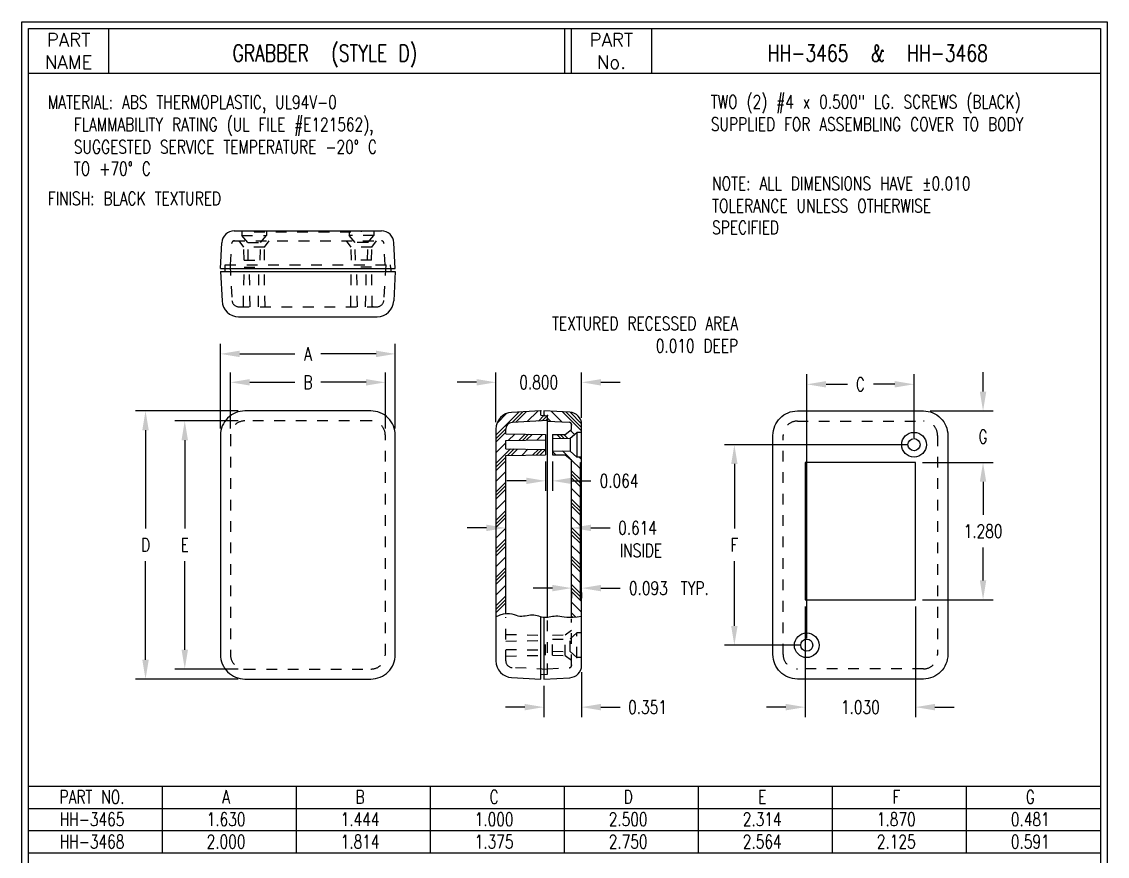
# Model space of a CAD drawing. Extents: x 0 to 10.1, y 0 to 15.5.
# Drawn here: x 0 to 10.12, y 7.72 to 15.5 of the extents above; entities that cross this region are included whole.
import ezdxf
from ezdxf.enums import TextEntityAlignment as Align

# ---------------------------------------------------------------- set-up
doc = ezdxf.new("R2010")
doc.units = 0
doc.header["$LTSCALE"] = 0.25
doc.linetypes.add('HIDDEN', pattern=[0.375, 0.25, -0.125])
doc.layers.get('0').update_dxf_attribs({"linetype": 'CONTINUOUS'})
doc.layers.get('DEFPOINTS').update_dxf_attribs({"linetype": 'CONTINUOUS'})
for name, color, linetype in [('DIM', 7, 'CONTINUOUS'), ('HIDDEN', 7, 'HIDDEN'), ('OBJECT', 7, 'CONTINUOUS'), ('TEXT', 7, 'CONTINUOUS'), ('TITLE', 7, 'CONTINUOUS')]:
    doc.layers.add(name, color=color, linetype=linetype)
doc.styles.add('TXT', font='TXT.shx', dxfattribs={"width": 0.75})
doc.dimstyles.new('23NSTD', dxfattribs={"dimtxt": 0.125, "dimasz": 0.18, "dimexe": 0.093, "dimexo": 0.063, "dimgap": 0.09, "dimtad": 0, "dimtih": 1, "dimtoh": 1, "dimzin": 0, "dimcen": 0.09, "dimazin": 3, "dimtfac": 1, "dimtofl": 0, "dimtmove": 0, "dimatfit": 3})
doc.dimstyles.new('23NSTDI', dxfattribs={"dimtxt": 0.125, "dimasz": 0.18, "dimexe": 0.093, "dimexo": 0.063, "dimgap": 0.09, "dimtad": 0, "dimtih": 1, "dimtoh": 1, "dimzin": 0, "dimcen": 0.09, "dimazin": 3, "dimtfac": 1, "dimtix": 1, "dimtofl": 0, "dimtmove": 0, "dimatfit": 3})

# ---------------------------------------------------------------- blocks, each defined once
blk = doc.blocks.new('HB')
at = {"layer": 'TITLE'}
for p, q in [((0, 0), (0, 15.5)), ((0, 15.5), (10.12, 15.5)), ((10.12, 15.5), (10.12, 0)), ((0.062, 15.438), (10.058, 15.438)), ((0.062, 0.062), (0.062, 15.438)), ((0.812, 15.02), (0.812, 15.438)), ((5.06, 15.438), (5.06, 15.02)), ((5.122, 15.438), (5.122, 15.02)), ((5.872, 15.438), (5.872, 15.02)), ((10.058, 15.438), (10.058, 0.062)), ((0.062, 15.02), (10.058, 15.02))]:
    blk.add_line(p, q, dxfattribs=at)
at = {"layer": 'TEXT', "style": 'TXT'}
for s, p in [('PART', (0.437, 15.268413)), ('PART', (5.497, 15.268413)), ('NAME', (0.437, 15.060079)), ('No.', (5.497, 15.060079))]:
    blk.add_text(s, height=0.125, dxfattribs=at).set_placement(p, align=Align.CENTER)
blk = doc.blocks.new('*D5')
at = {"color": 0, "linetype": 'BYBLOCK'}
for p, q in [((1.917615, 11.57706), (1.917615, 12.366482)), ((3.547615, 11.57706), (3.547615, 12.366482)), ((2.097615, 12.273482), (2.611365, 12.273482)), ((3.367615, 12.273482), (2.853865, 12.273482))]:
    blk.add_line(p, q, dxfattribs=at)
for points in [[(2.097615, 12.303482), (2.097615, 12.243482), (1.917615, 12.273482)], [(3.367615, 12.303482), (3.367615, 12.243482), (3.547615, 12.273482)]]:
    blk.add_solid(points, dxfattribs=at)
at = {"layer": 'DEFPOINTS', "color": 0, "linetype": 'BYBLOCK'}
for p in [(3.547615, 12.273482), (1.917615, 11.51406), (3.547615, 11.51406)]:
    blk.add_point(p, dxfattribs=at)
at = {"color": 0, "linetype": 'BYBLOCK', "style": 'TXT', "width": 0.75}
blk.add_text('A', height=0.125, dxfattribs=at).set_placement((2.732615, 12.273482), align=Align.MIDDLE_CENTER)
blk = doc.blocks.new('*D1')
at = {"color": 0, "linetype": 'BYBLOCK'}
for p, q in [((17.649474, 7.670043), (17.469474, 7.670043)), ((17.829474, 7.62897), (17.829474, 7.577043)), ((17.922474, 7.62897), (17.922474, 7.577043)), ((18.102474, 7.670043), (18.282474, 7.670043))]:
    blk.add_line(p, q, dxfattribs=at)
for points in [[(17.649474, 7.700043), (17.649474, 7.640043), (17.829474, 7.670043)], [(18.102474, 7.700043), (18.102474, 7.640043), (17.922474, 7.670043)]]:
    blk.add_solid(points, dxfattribs=at)
at = {"layer": 'DEFPOINTS', "color": 0, "linetype": 'BYBLOCK'}
for p in [(17.829474, 7.69197), (17.922474, 7.69197), (17.922474, 7.670043)]:
    blk.add_point(p, dxfattribs=at)
at = {"color": 0, "linetype": 'BYBLOCK', "style": 'TXT', "width": 0.75}
for s, p in [('0.093', (18.544349, 7.670043)), (' TYP.', (18.934974, 7.670043))]:
    blk.add_text(s, height=0.125, dxfattribs=at).set_placement(p, align=Align.MIDDLE_CENTER)
blk = doc.blocks.new('*D3')
at = {"color": 0, "linetype": 'BYBLOCK'}
for p, q in [((4.700429, 11.635959), (4.700429, 12.101439)), ((5.500429, 11.676584), (5.500429, 12.101439)), ((4.520429, 12.008439), (4.340429, 12.008439)), ((5.680429, 12.008439), (5.860429, 12.008439))]:
    blk.add_line(p, q, dxfattribs=at)
for points in [[(4.520429, 12.038439), (4.520429, 11.978439), (4.700429, 12.008439)], [(5.680429, 12.038439), (5.680429, 11.978439), (5.500429, 12.008439)]]:
    blk.add_solid(points, dxfattribs=at)
at = {"layer": 'DEFPOINTS', "color": 0, "linetype": 'BYBLOCK'}
for p in [(5.500429, 12.008439), (4.700429, 11.572959), (5.500429, 11.613584)]:
    blk.add_point(p, dxfattribs=at)
at = {"color": 0, "linetype": 'BYBLOCK', "style": 'TXT', "width": 0.75}
blk.add_text('0.800', height=0.125, dxfattribs=at).set_placement((5.100429, 12.008439), align=Align.MIDDLE_CENTER)
blk = doc.blocks.new('*D7')
at = {"color": 0, "linetype": 'BYBLOCK'}
for p, q in [((1.945829, 11.57706), (1.945829, 12.101439)), ((3.389829, 11.57706), (3.389829, 12.101439)), ((2.125829, 12.008439), (2.546579, 12.008439)), ((3.209829, 12.008439), (2.789079, 12.008439))]:
    blk.add_line(p, q, dxfattribs=at)
for points in [[(2.125829, 12.038439), (2.125829, 11.978439), (1.945829, 12.008439)], [(3.209829, 12.038439), (3.209829, 11.978439), (3.389829, 12.008439)]]:
    blk.add_solid(points, dxfattribs=at)
at = {"layer": 'DEFPOINTS', "color": 0, "linetype": 'BYBLOCK'}
for p in [(3.389829, 12.008439), (1.945829, 11.51406), (3.389829, 11.51406)]:
    blk.add_point(p, dxfattribs=at)
at = {"color": 0, "linetype": 'BYBLOCK', "style": 'TXT', "width": 0.75}
blk.add_text('B', height=0.125, dxfattribs=at).set_placement((2.667829, 12.008439), align=Align.MIDDLE_CENTER)
blk = doc.blocks.new('*D10')
at = {"color": 0, "linetype": 'BYBLOCK'}
for p, q in [((5.219692, 9.307535), (5.219692, 8.88706)), ((4.868692, 9.17906), (4.868692, 8.88706)), ((4.688692, 8.98006), (4.508692, 8.98006)), ((5.399692, 8.98006), (5.579692, 8.98006))]:
    blk.add_line(p, q, dxfattribs=at)
for points in [[(4.688692, 9.01006), (4.688692, 8.95006), (4.868692, 8.98006)], [(5.399692, 9.01006), (5.399692, 8.95006), (5.219692, 8.98006)]]:
    blk.add_solid(points, dxfattribs=at)
at = {"layer": 'DEFPOINTS', "color": 0, "linetype": 'BYBLOCK'}
for p in [(5.219692, 9.370535), (4.868692, 9.24206), (5.219692, 8.98006)]:
    blk.add_point(p, dxfattribs=at)
at = {"color": 0, "linetype": 'BYBLOCK', "style": 'TXT', "width": 0.75}
blk.add_text('0.351', height=0.125, dxfattribs=at).set_placement((5.833754, 8.98006), align=Align.MIDDLE_CENTER)
blk = doc.blocks.new('*D9')
at = {"color": 0, "linetype": 'BYBLOCK'}
for p, q in [((4.512692, 10.867689), (4.512692, 10.905708)), ((5.126692, 10.867689), (5.126692, 10.905708)), ((4.332692, 10.812708), (4.152692, 10.812708)), ((5.306692, 10.812708), (5.486692, 10.812708))]:
    blk.add_line(p, q, dxfattribs=at)
for points in [[(4.332692, 10.842708), (4.332692, 10.782708), (4.512692, 10.812708)], [(5.306692, 10.842708), (5.306692, 10.782708), (5.126692, 10.812708)]]:
    blk.add_solid(points, dxfattribs=at)
at = {"layer": 'DEFPOINTS', "color": 0, "linetype": 'BYBLOCK'}
for p in [(4.512692, 10.804689), (5.126692, 10.812708), (5.126692, 10.804689)]:
    blk.add_point(p, dxfattribs=at)
at = {"color": 0, "linetype": 'BYBLOCK', "style": 'TXT', "width": 0.75}
blk.add_text('0.614', height=0.125, dxfattribs=at).set_placement((5.740754, 10.812708), align=Align.MIDDLE_CENTER)
blk = doc.blocks.new('*D11')
at = {"color": 0, "linetype": 'BYBLOCK'}
for p, q in [((7.303198, 9.91806), (7.303198, 8.88706)), ((8.333198, 9.91806), (8.333198, 8.88706)), ((7.123198, 8.98006), (6.943198, 8.98006)), ((8.513198, 8.98006), (8.693198, 8.98006))]:
    blk.add_line(p, q, dxfattribs=at)
for points in [[(7.123198, 9.01006), (7.123198, 8.95006), (7.303198, 8.98006)], [(8.513198, 9.01006), (8.513198, 8.95006), (8.333198, 8.98006)]]:
    blk.add_solid(points, dxfattribs=at)
at = {"layer": 'DEFPOINTS', "color": 0, "linetype": 'BYBLOCK'}
for p in [(7.303198, 9.98106), (8.333198, 9.98106), (7.303198, 8.98006)]:
    blk.add_point(p, dxfattribs=at)
at = {"color": 0, "linetype": 'BYBLOCK', "style": 'TXT', "width": 0.75}
blk.add_text('1.030', height=0.125, dxfattribs=at).set_placement((7.818198, 8.98006), align=Align.MIDDLE_CENTER)
blk = doc.blocks.new('*D15')
at = {"color": 0, "linetype": 'BYBLOCK'}
for p, q in [((8.396198, 11.26106), (9.054838, 11.26106)), ((8.961838, 11.08106), (8.961838, 10.77356)), ((8.961838, 10.16106), (8.961838, 10.46856)), ((8.396198, 9.98106), (9.054838, 9.98106))]:
    blk.add_line(p, q, dxfattribs=at)
for points in [[(8.931838, 11.08106), (8.991838, 11.08106), (8.961838, 11.26106)], [(8.931838, 10.16106), (8.991838, 10.16106), (8.961838, 9.98106)]]:
    blk.add_solid(points, dxfattribs=at)
at = {"layer": 'DEFPOINTS', "color": 0, "linetype": 'BYBLOCK'}
for p in [(8.333198, 11.26106), (8.333198, 9.98106), (8.961838, 9.98106)]:
    blk.add_point(p, dxfattribs=at)
at = {"color": 0, "linetype": 'BYBLOCK', "style": 'TXT', "width": 0.75}
blk.add_text('1.280', height=0.125, dxfattribs=at).set_placement((8.961838, 10.62106), align=Align.MIDDLE_CENTER)
blk = doc.blocks.new('*D14')
at = {"color": 0, "linetype": 'BYBLOCK'}
for p, q in [((8.961838, 11.92206), (8.961838, 12.10206)), ((8.468198, 11.74206), (9.054838, 11.74206)), ((8.396198, 11.26106), (9.054838, 11.26106)), ((8.961838, 11.08106), (8.961838, 10.90106))]:
    blk.add_line(p, q, dxfattribs=at)
for points in [[(8.931838, 11.92206), (8.991838, 11.92206), (8.961838, 11.74206)], [(8.931838, 11.08106), (8.991838, 11.08106), (8.961838, 11.26106)]]:
    blk.add_solid(points, dxfattribs=at)
at = {"layer": 'DEFPOINTS', "color": 0, "linetype": 'BYBLOCK'}
for p in [(8.405198, 11.74206), (8.961838, 11.74206), (8.333198, 11.26106)]:
    blk.add_point(p, dxfattribs=at)
at = {"color": 0, "linetype": 'BYBLOCK', "style": 'TXT', "width": 0.75}
blk.add_text('G', height=0.125, dxfattribs=at).set_placement((8.961838, 11.50156), align=Align.MIDDLE_CENTER)
blk = doc.blocks.new('*D8')
at = {"color": 0, "linetype": 'BYBLOCK'}
for p, q in [((2.017829, 11.64906), (1.427039, 11.64906)), ((1.520039, 11.46906), (1.520039, 10.64456)), ((1.520039, 9.51506), (1.520039, 10.33956)), ((2.017829, 9.33506), (1.427039, 9.33506))]:
    blk.add_line(p, q, dxfattribs=at)
for points in [[(1.490039, 11.46906), (1.550039, 11.46906), (1.520039, 11.64906)], [(1.490039, 9.51506), (1.550039, 9.51506), (1.520039, 9.33506)]]:
    blk.add_solid(points, dxfattribs=at)
at = {"layer": 'DEFPOINTS', "color": 0, "linetype": 'BYBLOCK'}
for p in [(1.520039, 11.64906), (2.080829, 11.64906), (2.080829, 9.33506)]:
    blk.add_point(p, dxfattribs=at)
at = {"color": 0, "linetype": 'BYBLOCK', "style": 'TXT', "width": 0.75}
blk.add_text('E', height=0.125, dxfattribs=at).set_placement((1.520039, 10.49206), align=Align.MIDDLE_CENTER)
blk = doc.blocks.new('*D6')
at = {"color": 0, "linetype": 'BYBLOCK'}
for p, q in [((2.017829, 11.74206), (1.06129, 11.74206)), ((1.15429, 11.56206), (1.15429, 10.64456)), ((1.15429, 9.42206), (1.15429, 10.33956)), ((2.017829, 9.24206), (1.06129, 9.24206))]:
    blk.add_line(p, q, dxfattribs=at)
for points in [[(1.12429, 11.56206), (1.18429, 11.56206), (1.15429, 11.74206)], [(1.12429, 9.42206), (1.18429, 9.42206), (1.15429, 9.24206)]]:
    blk.add_solid(points, dxfattribs=at)
at = {"layer": 'DEFPOINTS', "color": 0, "linetype": 'BYBLOCK'}
for p in [(1.15429, 11.74206), (2.080829, 11.74206), (2.080829, 9.24206)]:
    blk.add_point(p, dxfattribs=at)
at = {"color": 0, "linetype": 'BYBLOCK', "style": 'TXT', "width": 0.75}
blk.add_text('D', height=0.125, dxfattribs=at).set_placement((1.15429, 10.49206), align=Align.MIDDLE_CENTER)
blk = doc.blocks.new('*D13')
at = {"color": 0, "linetype": 'BYBLOCK'}
for p, q in [((7.318198, 9.62006), (7.318198, 12.082937)), ((8.318198, 11.49006), (8.318198, 12.082937)), ((7.498198, 11.989937), (7.696948, 11.989937)), ((8.138198, 11.989937), (7.939448, 11.989937))]:
    blk.add_line(p, q, dxfattribs=at)
for points in [[(7.498198, 12.019937), (7.498198, 11.959937), (7.318198, 11.989937)], [(8.138198, 12.019937), (8.138198, 11.959937), (8.318198, 11.989937)]]:
    blk.add_solid(points, dxfattribs=at)
at = {"layer": 'DEFPOINTS', "color": 0, "linetype": 'BYBLOCK'}
for p in [(8.318198, 11.989937), (8.318198, 11.42706), (7.318198, 9.55706)]:
    blk.add_point(p, dxfattribs=at)
at = {"color": 0, "linetype": 'BYBLOCK', "style": 'TXT', "width": 0.75}
blk.add_text('C', height=0.125, dxfattribs=at).set_placement((7.818198, 11.989937), align=Align.MIDDLE_CENTER)
blk = doc.blocks.new('*D12')
at = {"color": 0, "linetype": 'BYBLOCK'}
for p, q in [((8.255198, 11.42706), (6.550491, 11.42706)), ((6.643491, 11.24706), (6.643491, 10.64456)), ((6.643491, 9.73706), (6.643491, 10.33956)), ((7.255198, 9.55706), (6.550491, 9.55706))]:
    blk.add_line(p, q, dxfattribs=at)
for points in [[(6.613491, 11.24706), (6.673491, 11.24706), (6.643491, 11.42706)], [(6.613491, 9.73706), (6.673491, 9.73706), (6.643491, 9.55706)]]:
    blk.add_solid(points, dxfattribs=at)
at = {"layer": 'DEFPOINTS', "color": 0, "linetype": 'BYBLOCK'}
for p in [(6.643491, 11.42706), (8.318198, 11.42706), (7.318198, 9.55706)]:
    blk.add_point(p, dxfattribs=at)
at = {"color": 0, "linetype": 'BYBLOCK', "style": 'TXT', "width": 0.75}
blk.add_text('F', height=0.125, dxfattribs=at).set_placement((6.643491, 10.49206), align=Align.MIDDLE_CENTER)
blk = doc.blocks.new('*D32')
at = {"color": 0, "linetype": 'BYBLOCK'}
for p, q in [((4.882692, 11.399586), (4.882692, 11.126208)), ((4.946692, 11.399586), (4.946692, 11.126208)), ((4.702692, 11.219208), (4.522692, 11.219208)), ((5.126692, 11.219208), (5.306692, 11.219208))]:
    blk.add_line(p, q, dxfattribs=at)
for points in [[(4.702692, 11.249208), (4.702692, 11.189208), (4.882692, 11.219208)], [(5.126692, 11.249208), (5.126692, 11.189208), (4.946692, 11.219208)]]:
    blk.add_solid(points, dxfattribs=at)
at = {"layer": 'DEFPOINTS', "color": 0, "linetype": 'BYBLOCK'}
for p in [(4.882692, 11.462586), (4.946692, 11.462586), (4.946692, 11.219208)]:
    blk.add_point(p, dxfattribs=at)
at = {"color": 0, "linetype": 'BYBLOCK', "style": 'TXT', "width": 0.75}
blk.add_text('0.064', height=0.125, dxfattribs=at).set_placement((5.568567, 11.219208), align=Align.MIDDLE_CENTER)
blk = doc.blocks.new('*X33')
at = {"color": 0}
for p, q in [((4.419692, 11.645439), (4.635117, 11.860865)), ((4.428334, 11.753518), (4.523659, 11.848843)), ((4.571818, 11.76442), (4.670096, 11.862698)), ((4.606797, 11.766253), (4.705075, 11.864531)), ((4.711733, 11.771752), (4.810011, 11.87003)), ((4.816669, 11.777252), (4.868692, 11.829274)), ((4.851648, 11.779085), (4.899533, 11.82697)), ((4.886627, 11.780918), (4.902692, 11.796983)), ((4.419692, 11.612294), (4.512758, 11.70536)), ((4.419692, 11.579148), (4.512692, 11.672148)), ((4.535507, 11.595526), (4.595578, 11.655598)), ((4.63671, 11.597292), (4.693309, 11.653892)), ((4.670444, 11.597881), (4.725886, 11.653323)), ((4.704179, 11.59847), (4.758463, 11.652754)), ((4.805382, 11.600237), (4.856194, 11.651048)), ((4.419692, 11.479711), (4.512692, 11.572711)), ((4.419692, 11.380274), (4.556694, 11.517276)), ((4.419692, 11.347128), (4.512692, 11.440128)), ((4.528975, 11.456412), (4.589271, 11.516708)), ((4.56271, 11.457001), (4.621848, 11.516139)), ((4.663913, 11.458767), (4.719579, 11.514433)), ((4.765116, 11.460534), (4.81731, 11.512727)), ((4.798851, 11.461123), (4.849887, 11.512159)), ((4.832585, 11.461711), (4.882464, 11.51159)), ((4.419692, 11.313983), (4.512692, 11.406983)), ((4.419692, 11.214546), (4.512692, 11.307546)), ((4.419692, 11.115109), (4.512692, 11.208109)), ((4.419692, 11.081963), (4.512692, 11.174963)), ((4.419692, 11.048818), (4.512692, 11.141818)), ((4.419692, 10.949381), (4.512692, 11.042381)), ((4.419692, 10.849944), (4.512692, 10.942944)), ((4.419692, 10.816798), (4.512692, 10.909798)), ((4.419692, 10.783653), (4.512692, 10.876653)), ((4.419692, 10.684216), (4.512692, 10.777216)), ((4.419692, 10.584779), (4.512692, 10.677779)), ((4.419692, 10.551633), (4.512692, 10.644633)), ((4.419692, 10.518488), (4.512692, 10.611488)), ((4.419692, 10.419051), (4.512692, 10.512051)), ((4.419692, 10.319614), (4.512692, 10.412614)), ((4.419692, 10.286468), (4.512692, 10.379468)), ((4.419692, 10.253323), (4.512692, 10.346323)), ((4.419692, 10.153886), (4.512692, 10.246886)), ((4.419692, 10.054449), (4.512692, 10.147449)), ((4.419692, 10.021303), (4.512692, 10.114303)), ((4.419692, 9.988158), (4.512692, 10.081158))]:
    blk.add_line(p, q, dxfattribs=at)
blk = doc.blocks.new('*X34')
at = {"color": 0}
for p, q in [((5.035097, 11.769737), (4.936819, 11.868016)), ((5.219692, 11.68458), (5.041755, 11.862516)), ((5.219692, 11.717725), (5.076734, 11.860683)), ((5.219413, 11.75115), (5.111731, 11.858832)), ((4.877261, 11.828137), (4.868692, 11.836706)), ((4.930161, 11.775237), (4.902692, 11.802706)), ((5.02466, 11.614447), (4.987803, 11.651304)), ((5.057237, 11.615016), (5.02038, 11.651872)), ((5.089814, 11.615584), (5.052957, 11.652441)), ((5.152986, 11.651848), (5.116042, 11.688793)), ((4.978197, 11.462036), (4.946692, 11.493541)), ((5.113241, 11.426429), (5.041234, 11.498436)), ((5.219692, 11.419415), (5.19752, 11.441586)), ((5.209692, 11.329978), (5.126692, 11.412978)), ((5.209692, 11.230541), (5.126692, 11.313541)), ((5.209692, 11.197395), (5.126692, 11.280395)), ((5.209692, 11.16425), (5.126692, 11.24725)), ((5.209692, 11.064813), (5.126692, 11.147813)), ((5.209692, 10.965376), (5.126692, 11.048376)), ((5.209692, 10.93223), (5.126692, 11.01523)), ((5.209692, 10.899085), (5.126692, 10.982085)), ((5.209692, 10.799648), (5.126692, 10.882648)), ((5.209692, 10.700211), (5.126692, 10.783211)), ((5.209692, 10.667065), (5.126692, 10.750065)), ((5.209692, 10.63392), (5.126692, 10.71692)), ((5.209692, 10.534483), (5.126692, 10.617483)), ((5.209692, 10.435046), (5.126692, 10.518046)), ((5.209692, 10.4019), (5.126692, 10.4849)), ((5.209692, 10.368755), (5.126692, 10.451755)), ((5.209692, 10.269318), (5.126692, 10.352318)), ((5.209692, 10.169881), (5.126692, 10.252881)), ((5.209692, 10.136735), (5.126692, 10.219735)), ((5.219692, 10.09359), (5.126692, 10.18659)), ((5.219692, 9.994153), (5.126692, 10.087153)), ((5.164861, 9.949546), (5.126692, 9.987716)), ((5.13377, 9.947492), (5.126692, 9.95457))]:
    blk.add_line(p, q, dxfattribs=at)

msp = doc.modelspace()

# ---------------------------------------------------------------- linework, layer by layer
at = {"layer": 'DIM'}
msp.add_lwpolyline([(7.662627, 11.176744, 0, 0.0675, 0), (7.585603, 11.339431, 0, 0, 0), (6.947611, 12.686981, 0, 0, 0), (6.767611, 12.686981, 0, 0, 0)], format="xyseb", dxfattribs=at)
at = {"layer": 'HIDDEN'}
for p, q in [((2.052829, 13.549799), (2.052829, 13.505799)), ((2.052829, 13.505799), (2.282829, 13.505799)), ((2.108449, 13.441816), (2.052829, 13.505799)), ((2.22721, 13.441816), (2.282829, 13.505799)), ((2.282829, 13.549799), (2.282829, 13.505799)), ((3.052829, 13.549799), (3.052829, 13.505799)), ((3.108449, 13.441816), (3.052829, 13.505799)), ((3.282829, 13.505799), (3.052829, 13.505799)), ((3.22721, 13.441816), (3.282829, 13.505799)), ((3.282829, 13.549799), (3.282829, 13.505799)), ((1.947739, 13.232799), (1.958336, 13.435003)), ((1.981304, 13.456799), (3.354354, 13.456799)), ((2.071735, 13.396799), (2.027829, 13.456799)), ((2.073829, 13.276799), (2.071735, 13.396799)), ((2.263924, 13.396799), (2.071735, 13.396799)), ((2.111329, 13.276799), (2.108449, 13.441816)), ((2.108449, 13.441816), (2.22721, 13.441816)), ((2.224329, 13.276799), (2.22721, 13.441816)), ((2.261829, 13.276799), (2.263924, 13.396799)), ((2.263924, 13.396799), (2.307829, 13.456799)), ((3.071735, 13.396799), (3.027829, 13.456799)), ((3.073829, 13.276799), (3.071735, 13.396799)), ((3.263924, 13.396799), (3.071735, 13.396799)), ((3.111329, 13.276799), (3.108449, 13.441816)), ((3.22721, 13.441816), (3.108449, 13.441816)), ((3.224329, 13.276799), (3.22721, 13.441816)), ((3.261829, 13.276799), (3.263924, 13.396799)), ((3.263924, 13.396799), (3.307829, 13.456799)), ((3.38792, 13.232799), (3.377323, 13.435003)), ((2.073829, 13.276799), (2.261829, 13.276799)), ((3.261829, 13.276799), (3.073829, 13.276799)), ((1.895829, 13.198799), (1.897611, 13.232799)), ((1.897611, 13.232799), (3.438048, 13.232799)), ((1.942655, 13.232799), (1.960015, 12.901554)), ((2.067371, 12.842799), (2.073829, 13.212799)), ((2.073829, 13.212799), (2.261829, 13.212799)), ((2.129288, 12.842799), (2.122829, 13.212799)), ((2.206371, 12.842799), (2.212829, 13.212799)), ((2.268288, 12.842799), (2.261829, 13.212799)), ((3.067371, 12.842799), (3.073829, 13.212799)), ((3.261829, 13.212799), (3.073829, 13.212799)), ((3.129288, 12.842799), (3.122829, 13.212799)), ((3.206371, 12.842799), (3.212829, 13.212799)), ((3.268288, 12.842799), (3.261829, 13.212799)), ((3.393003, 13.232799), (3.375644, 12.901554)), ((3.439829, 13.198799), (3.438048, 13.232799)), ((2.02193, 12.842799), (3.313729, 12.842799)), ((4.512692, 9.540687), (4.512692, 9.948277)), ((4.902692, 9.416368), (4.902692, 9.9224)), ((5.126692, 9.500061), (5.126692, 9.932463)), ((5.066692, 9.782681), (5.126692, 9.826586)), ((4.512692, 9.787044), (4.882692, 9.780586)), ((4.512692, 9.725128), (4.882692, 9.731586)), ((4.882692, 9.592586), (4.882692, 9.780586)), ((4.946692, 9.780586), (5.066692, 9.782681)), ((4.946692, 9.592586), (4.946692, 9.780586)), ((4.946692, 9.743086), (5.111709, 9.745966)), ((5.066692, 9.590491), (5.066692, 9.782681)), ((5.111709, 9.745966), (5.175692, 9.801586)), ((5.111709, 9.627206), (5.111709, 9.745966)), ((5.175692, 9.571586), (5.175692, 9.801586)), ((5.219692, 9.801586), (5.175692, 9.801586)), ((4.512692, 9.648044), (4.882692, 9.641586)), ((4.946692, 9.630086), (5.111709, 9.627206)), ((5.111709, 9.627206), (5.175692, 9.571586)), ((4.512692, 9.586128), (4.882692, 9.592586)), ((4.946692, 9.592586), (5.066692, 9.590491)), ((5.066692, 9.590491), (5.126692, 9.546586)), ((5.219692, 9.571586), (5.175692, 9.571586)), ((4.902692, 9.461412), (4.571447, 9.478772)), ((4.868692, 9.414586), (4.902692, 9.416368)), ((4.902692, 9.466495), (5.104895, 9.477093))]:
    msp.add_line(p, q, dxfattribs=at)
msp.add_lwpolyline([(2.167829, 13.549799), (2.167829, 13.539799), (3.167829, 13.539799), (3.167829, 13.549799)], dxfattribs=at)
for points in [[(3.254829, 9.464586, 0.414214), (3.389829, 9.599586), (3.389829, 11.643586, 0.414214), (3.254829, 11.778586), (2.080829, 11.778586, 0.414214), (1.945829, 11.643586), (1.945829, 9.599586, 0.414214), (2.080829, 9.464586)], [(7.231198, 9.466586, -0.414214), (7.098198, 9.599586), (7.098198, 11.643586, -0.414214), (7.231198, 11.776586), (8.405198, 11.776586, -0.414214), (8.538198, 11.643586), (8.538198, 9.599586, -0.414214), (8.405198, 9.466586)]]:
    msp.add_lwpolyline(points, format="xyb", close=True, dxfattribs=at)
for centre, radius, start, end in [((1.981304, 13.433799), 0.023, 90, 177), ((3.354354, 13.433799), 0.023, 3, 90), ((2.02193, 12.904799), 0.062, 183, 270), ((3.313729, 12.904799), 0.062, 270, 357), ((4.574692, 9.540687), 0.062, 180, 267), ((5.103692, 9.500061), 0.023, 273, 0)]:
    msp.add_arc(centre, radius, start, end, dxfattribs=at)
for p in [(1.981304, 13.456799), (1.981304, 13.456799), (3.273729, 12.842799), (4.902692, 11.78176), (4.905692, 11.776519), (5.126692, 11.743111), (5.175692, 9.571586), (5.126692, 9.500061)]:
    msp.add_point(p, dxfattribs=at)
at = {"layer": 'OBJECT'}
for p, q in [((1.981304, 13.549799), (3.354354, 13.549799)), ((1.852829, 13.198799), (1.865463, 13.43987)), ((3.482829, 13.198799), (3.470195, 13.43987)), ((1.852829, 13.198799), (3.482829, 13.198799)), ((1.852829, 13.169799), (3.482829, 13.169799)), ((1.852829, 13.169799), (1.867143, 12.896687)), ((1.895048, 13.198799), (1.893528, 13.169799)), ((3.440611, 13.198799), (3.442131, 13.169799)), ((3.482829, 13.169799), (3.468516, 12.896687)), ((2.02193, 12.749799), (3.313729, 12.749799)), ((4.902692, 11.78176), (4.571447, 11.7644)), ((4.868692, 11.828586), (4.902692, 11.826804)), ((4.902692, 9.948441), (4.902692, 11.826804)), ((4.902692, 11.776676), (5.104895, 11.766079)), ((5.126692, 11.696586), (5.126692, 11.743111)), ((4.512692, 11.657044), (4.512692, 11.702485)), ((4.512692, 11.657044), (4.882692, 11.650586)), ((4.882692, 11.650586), (4.882692, 11.462586)), ((4.946692, 11.650586), (5.066692, 11.652681)), ((4.946692, 11.650586), (4.946692, 11.462586)), ((5.066692, 11.652681), (5.126692, 11.696586)), ((5.111709, 11.615966), (5.175692, 11.671586)), ((5.175692, 11.671586), (5.175692, 11.441586)), ((5.219692, 11.671586), (5.175692, 11.671586)), ((4.512692, 11.595128), (4.882692, 11.601586)), ((4.512692, 11.518044), (4.512692, 11.595128)), ((4.946692, 11.613086), (5.111709, 11.615966)), ((5.111709, 11.615966), (5.111709, 11.497206)), ((4.512692, 11.518044), (4.882692, 11.511586)), ((4.512692, 11.456128), (4.882692, 11.462586)), ((4.512692, 9.98282), (4.512692, 11.456128)), ((4.946692, 11.500086), (5.111709, 11.497206)), ((4.946692, 11.462586), (5.066692, 11.460491)), ((5.066692, 11.460491), (5.126692, 11.416586)), ((5.111709, 11.497206), (5.175692, 11.441586)), ((5.219692, 11.441586), (5.175692, 11.441586)), ((5.126692, 9.947423), (5.126692, 11.416586))]:
    msp.add_line(p, q, dxfattribs=at)
for points in [[(3.482829, 9.599586), (3.482829, 11.643586, 0.414214), (3.254829, 11.871586), (2.080829, 11.871586, 0.414214), (1.852829, 11.643586), (1.852829, 9.599586, 0.414214), (2.080829, 9.371586), (3.254829, 9.371586, 0.414214)], [(7.003198, 9.599586), (7.003198, 11.643586, -0.414214), (7.231198, 11.871586), (8.405198, 11.871586, -0.414214), (8.633198, 11.643586), (8.633198, 9.599586, -0.414214), (8.405198, 9.371586), (7.231198, 9.371586, -0.414214)]]:
    msp.add_lwpolyline(points, format="xyb", close=True, dxfattribs=at)
for points in [[(4.839692, 11.830888), (4.839692, 11.871586), (4.56658, 11.857273, 0.39896), (4.419692, 11.702485), (4.419692, 9.540687, 0.39896), (4.56658, 9.385899), (4.839692, 9.371586)], [(5.219692, 9.500061), (5.219692, 11.743111, 0.39896), (5.109763, 11.858952), (4.868692, 11.871586), (4.868692, 11.829368)], [(4.868692, 9.947588), (4.868692, 9.371586), (5.109763, 9.38422, 0.39896), (5.219692, 9.500061)]]:
    msp.add_lwpolyline(points, format="xyb", dxfattribs=at)
for points in [[(4.839692, 11.830888), (4.868692, 11.829368)], [(5.219692, 10.110586), (5.209692, 10.110586), (5.209692, 11.390586), (5.219692, 11.390586)], [(4.419692, 9.950369), (4.458913, 9.969335), (4.492829, 9.980059), (4.52218, 9.984139), (4.547704, 9.983175), (4.570142, 9.978767), (4.590233, 9.972513), (4.608718, 9.966014), (4.626334, 9.960867), (4.643696, 9.958303), (4.660899, 9.958072), (4.677916, 9.959555), (4.694717, 9.962131), (4.711271, 9.96518), (4.72755, 9.968084), (4.743523, 9.970223), (4.759161, 9.970976), (4.774447, 9.969909), (4.789414, 9.967319), (4.804108, 9.963691), (4.818574, 9.959506), (4.832857, 9.955249), (4.847004, 9.951402), (4.861059, 9.948448), (4.875069, 9.94687), (4.88909, 9.946991), (4.903228, 9.948498), (4.917599, 9.950916), (4.932317, 9.953771), (4.947501, 9.95659), (4.963266, 9.958899), (4.979729, 9.960223), (4.997005, 9.960089), (5.015291, 9.958234), (5.035107, 9.955235), (5.057052, 9.951881), (5.081725, 9.94896), (5.109726, 9.947259), (5.141654, 9.947568), (5.17811, 9.950675), (5.219692, 9.957368)], [(4.839692, 9.371586), (4.839692, 9.95339)], [(4.868692, 9.413804), (4.839692, 9.412284)]]:
    msp.add_lwpolyline(points, dxfattribs=at)
msp.add_lwpolyline([(8.333198, 10.110586), (8.333198, 11.390586), (7.303198, 11.390586), (7.303198, 10.110586)], close=True, dxfattribs=at)
for centre, radius in [((8.318198, 11.556586), 0.115), ((8.318198, 11.556586), 0.0565), ((7.318198, 9.686586), 0.115), ((7.318198, 9.686586), 0.0565)]:
    msp.add_circle(centre, radius, dxfattribs=at)
for centre, radius, start, end in [((1.981304, 13.433799), 0.116, 90, 177), ((3.354354, 13.433799), 0.116, 3, 90), ((2.02193, 12.904799), 0.155, 183, 270), ((3.313729, 12.904799), 0.155, 270, 357), ((4.574692, 11.702485), 0.062, 93, 180), ((5.103692, 11.743111), 0.023, 0, 87)]:
    msp.add_arc(centre, radius, start, end, dxfattribs=at)
for p in [(4.839692, 11.871586), (4.839692, 11.871586), (4.839692, 11.871586), (4.868692, 11.828586), (4.902692, 11.827586), (4.902692, 11.827586)]:
    msp.add_point(p, dxfattribs=at)
at = {"layer": 'TITLE'}
for p, q in [((0.062, 8.374), (10.058, 8.374)), ((1.3115, 7.75), (1.3115, 8.374)), ((2.561, 7.75), (2.561, 8.374)), ((3.8105, 7.75), (3.8105, 8.374)), ((5.06, 7.75), (5.06, 8.374)), ((6.3095, 7.75), (6.3095, 8.374)), ((7.559, 7.75), (7.559, 8.374)), ((8.8085, 7.75), (8.8085, 8.374)), ((0.062, 8.166), (10.058, 8.166)), ((0.062, 7.958), (10.058, 7.958)), ((0.062, 7.75), (10.058, 7.75))]:
    msp.add_line(p, q, dxfattribs=at)

# ---------------------------------------------------------------- block references
at = {"layer": 'OBJECT'}
for name in ['HB', '*X33', '*X34']:
    msp.add_blockref(name, (0, 0), dxfattribs=at)

# ---------------------------------------------------------------- texts
at = {"layer": 'DIM', "style": 'TXT', "width": 0.75}
for s, p in [('TEXTURED RECESSED AREA', (6.677611, 12.686981)), ('0.010 DEEP', (6.677611, 12.478648))]:
    msp.add_text(s, height=0.125, dxfattribs=at).set_placement(p, align=Align.MIDDLE_RIGHT)
msp.add_text('INSIDE', height=0.125, dxfattribs=at).set_placement((5.57524, 10.507971))
at = {"layer": 'TEXT', "style": 'TXT', "width": 0.75}
for s, height, p in [('GRABBER  (STYLE D)', 0.156, (2.826361, 15.129358)), ('HH-3465  &  HH-3468', 0.156, (7.980629, 15.129358)), ('PART NO.', 0.125, (0.655513, 8.209772)), ('A', 0.125, (1.905013, 8.209772)), ('B', 0.125, (3.154513, 8.209772)), ('C', 0.125, (4.404013, 8.209772)), ('D', 0.125, (5.653513, 8.209772)), ('E', 0.125, (6.903013, 8.209772)), ('F', 0.125, (8.152513, 8.209772)), ('G', 0.125, (9.402013, 8.209772)), ('HH-3465', 0.125, (0.655513, 8.001439)), ('1.630', 0.125, (1.905013, 8.001439)), ('1.444', 0.125, (3.154513, 8.001439)), ('1.000', 0.125, (4.404013, 8.001439)), ('2.500', 0.125, (5.653513, 8.001439)), ('2.314', 0.125, (6.903013, 8.001439)), ('1.870', 0.125, (8.152513, 8.001439)), ('0.481', 0.125, (9.402013, 8.001439)), ('HH-3468', 0.125, (0.655513, 7.793106)), ('2.000', 0.125, (1.905013, 7.793106)), ('1.814', 0.125, (3.154513, 7.793106)), ('1.375', 0.125, (4.404013, 7.793106)), ('2.750', 0.125, (5.653513, 7.793106)), ('2.564', 0.125, (6.903013, 7.793106)), ('2.125', 0.125, (8.152513, 7.793106)), ('0.591', 0.125, (9.402013, 7.793106))]:
    msp.add_text(s, height=height, dxfattribs=at).set_placement(p, align=Align.CENTER)
for s, p in [('MATERIAL: ABS THERMOPLASTIC, UL94V-0', (0.243987, 14.6867)), ('TWO (2) #4 x 0.500" LG. SCREWS (BLACK)', (6.424577, 14.69046)), ('FLAMMABILITY RATING (UL FILE #E121562),', (0.486089, 14.478367)), ('SUPPLIED FOR ASSEMBLING COVER TO BODY', (6.424577, 14.482126)), ('SUGGESTED SERVICE TEMPERATURE -20%%D C', (0.486089, 14.270034)), ('TO +70%%D C', (0.486089, 14.067659)), ('NOTE: ALL DIMENSIONS HAVE %%P0.010', (6.436335, 13.929916)), ('FINISH: BLACK TEXTURED', (0.243987, 13.789948)), ('TOLERANCE UNLESS OTHERWISE', (6.436335, 13.721582)), ('SPECIFIED', (6.436335, 13.519207))]:
    msp.add_text(s, height=0.125, dxfattribs=at).set_placement(p)

# ---------------------------------------------------------------- dimensions: what is measured, and where the dimension line sits
at = {"layer": 'DIM'}
for base, p1, p2, text, picture, middle, set_off in [((3.482829, 12.403008), (1.852829, 11.643586), (3.482829, 11.643586), 'A', '*D5', (2.667829, 12.403008), (-0.064786, 0.129526)), ((3.389829, 12.137965), (1.945829, 11.643586), (3.389829, 11.643586), 'B', '*D7', (2.667829, 12.137965), (0, 0.129526)), ((8.318198, 12.119464), (7.318198, 9.686586), (8.318198, 11.556586), 'C', '*D13', (7.818198, 12.119464), (0, 0.129526)), ((5.219692, 10.219208), (5.126692, 10.241135), (5.219692, 10.241135), '<> TYP.', '*D1', (6.044692, 10.219208), (-12.702782, 2.549165))]:
    dim = msp.add_linear_dim(base=base, p1=p1, p2=p2, text=text, dimstyle='23NSTD', dxfattribs=at)
    dim.commit()
    dim.dimension.update_dxf_attribs({"geometry": picture, "text_midpoint": middle, "insert": set_off})
for base, p1, p2, dimstyle, picture, middle, set_off in [((5.219692, 12.137965), (4.419692, 11.702485), (5.219692, 11.743111), '23NSTDI', '*D3', (4.819692, 12.137965), (-0.280738, 0.129526)), ((5.126692, 10.780717), (4.512692, 10.772698), (5.126692, 10.772698), '23NSTD', '*D9', (5.740754, 10.780717), (0, -0.031991)), ((7.303198, 9.109587), (8.333198, 10.110586), (7.303198, 10.110586), '23NSTDI', '*D11', (7.818198, 9.109587), (0, 0.129526)), ((5.219692, 9.109587), (4.868692, 9.371586), (5.219692, 9.500061), '23NSTD', '*D10', (5.833754, 9.109587), (0, 0.129526))]:
    dim = msp.add_linear_dim(base=base, p1=p1, p2=p2, dimstyle=dimstyle, dxfattribs=at)
    dim.commit()
    dim.dimension.update_dxf_attribs({"geometry": picture, "text_midpoint": middle, "insert": set_off})
for base, p1, p2, text, dimstyle, picture, middle in [((8.961838, 11.871586), (8.333198, 11.390586), (8.405198, 11.871586), 'G', '23NSTDI', '*D14', (8.961838, 11.631086)), ((1.15429, 11.871586), (2.080829, 9.371586), (2.080829, 11.871586), 'D', '23NSTD', '*D6', (1.15429, 10.621586)), ((1.520039, 11.778586), (2.080829, 9.464586), (2.080829, 11.778586), 'E', '23NSTD', '*D8', (1.520039, 10.621586)), ((6.643491, 11.556586), (7.318198, 9.686586), (8.318198, 11.556586), 'F', '23NSTD', '*D12', (6.643491, 10.621586))]:
    dim = msp.add_linear_dim(base=base, p1=p1, p2=p2, angle=90, text=text, dimstyle=dimstyle, dxfattribs=at)
    dim.commit()
    dim.dimension.update_dxf_attribs({"geometry": picture, "text_midpoint": middle, "insert": (0, 0.129526)})
dim = msp.add_linear_dim(base=(4.946692, 11.219208), p1=(4.882692, 11.462586), p2=(4.946692, 11.462586), dimstyle='23NSTD', dxfattribs=at)
dim.commit()
dim.dimension.update_dxf_attribs({"geometry": '*D32', "text_midpoint": (5.568567, 11.219208)})
dim = msp.add_linear_dim(base=(8.961838, 10.110586), p1=(8.333198, 11.390586), p2=(8.333198, 10.110586), angle=90, dimstyle='23NSTD', dxfattribs=at)
dim.commit()
dim.dimension.update_dxf_attribs({"geometry": '*D15', "text_midpoint": (8.961838, 10.750586), "insert": (0, 0.129526)})

doc.saveas('drawing.dxf')
